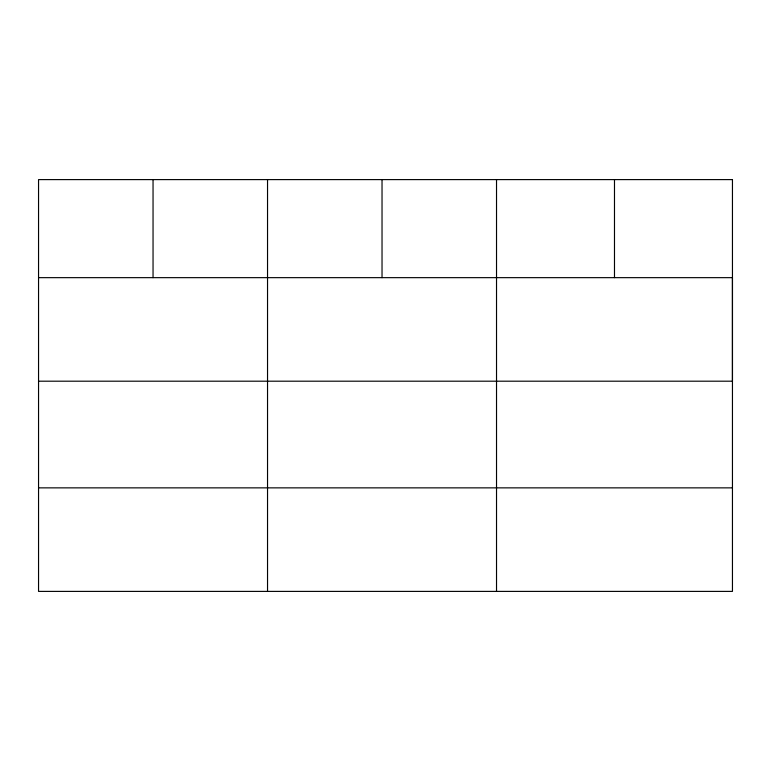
<?xml version="1.0" encoding="UTF-8"?>
<svg xmlns="http://www.w3.org/2000/svg" width="771" height="771" viewBox="0 0 771 771"><rect width="100%" height="100%" fill="white"/><g stroke="black" fill="none" stroke-linecap="round" stroke-linejoin="round"><path stroke-width="1.16" d="M38.55 277.656L732.45 277.656L732.45 381.192L38.55 381.192M38.55 487.86L732.45 487.86M614.487 179.604L614.487 277.656M496.524 179.604L496.524 591.396M382.03 179.604L382.03 277.656M267.537 179.604L267.537 591.396M153.044 179.604L153.044 277.656M732.45 179.604L38.55 179.604L38.55 591.396L732.45 591.396L732.45 179.604"/></g></svg>
